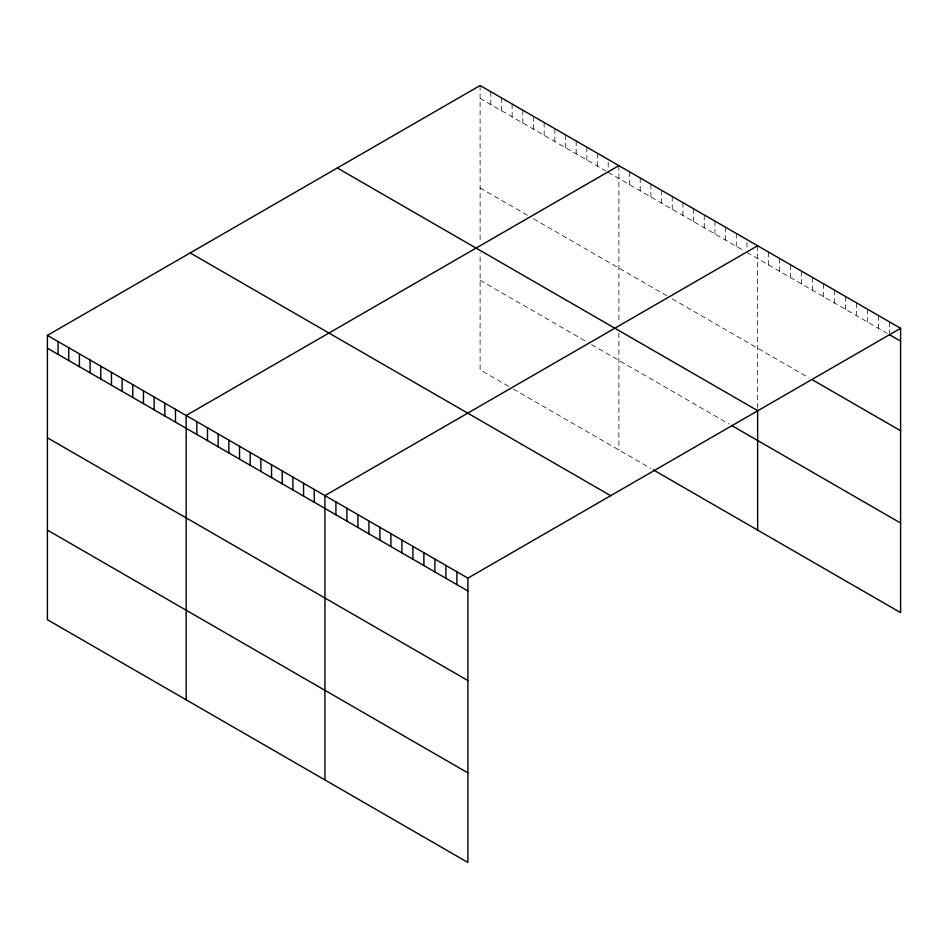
<?xml version="1.0" encoding="UTF-8"?>
<svg xmlns="http://www.w3.org/2000/svg" width="948" height="948" viewBox="0 0 948 948"><rect width="100%" height="100%" fill="white"/><g stroke="black" fill="none" stroke-linecap="round" stroke-linejoin="round"><path stroke-width="0.71" stroke-dasharray="4.74 3.56" d="M480.115 98.367L605.831 170.948M608.201 172.311L744.583 251.054M746.965 252.429L887.162 333.376M480.115 187.965L527.55 215.35M533.487 218.775L669.869 297.518M672.239 298.893L808.952 377.814M480.115 280.276L586.848 341.896M591.599 344.634L729.166 424.064M508.578 386.31L480.115 369.874L480.115 252.867M513.318 389.047L650.897 468.466M889.603 321.953L889.603 333.352M878.606 315.601L878.606 328.435M867.61 309.261L867.61 322.083M856.613 302.91L856.613 315.731M845.616 296.558L845.616 309.38M834.619 290.207L834.619 303.04M823.622 283.855L823.622 296.688M812.626 277.515L812.626 290.337M801.629 271.164L801.629 283.985M790.632 264.812L790.632 277.634M779.623 258.46L779.623 271.294M768.627 252.109L768.627 264.942M757.63 245.769L757.63 408.766M746.965 242.451L746.965 248.151M736.288 233.445L736.288 246.267M725.611 227.271L725.611 240.105M714.934 221.109L714.934 233.943M704.269 214.947L704.269 227.781M693.592 208.785L693.592 221.619M682.915 202.623L682.915 215.457M672.239 196.461L672.239 209.295M661.574 190.299L661.574 203.133M650.897 184.137L650.897 196.971M640.22 177.975L640.22 190.797M629.543 171.813L629.543 184.635M618.878 165.651L618.878 322.889M618.878 332.985L618.878 449.98M608.201 162.345L608.201 169.467M597.524 153.327L597.524 166.149M586.848 147.165L586.848 159.987M576.183 141.003L576.183 153.825M565.506 134.841L565.506 147.663M554.829 128.679L554.829 141.501M544.152 122.517L544.152 135.339M533.487 116.355L533.487 129.177M522.81 110.193L522.81 123.015M512.133 104.031L512.133 116.853M501.456 97.869L501.456 110.691M490.791 91.695L490.791 104.529M480.115 85.533L480.115 242.771"/><path stroke-width="1.42" d="M900.6 328.304L467.885 578.126L467.885 862.467L47.4 619.696L47.4 335.367L480.115 85.533L900.6 328.304L900.6 612.633L653.267 469.841M618.878 165.651L186.163 415.473L186.163 699.814M757.63 245.769L324.927 495.591L324.927 779.92M889.603 334.786L900.6 341.126M812.626 379.935L900.6 430.724M337.322 167.986L757.808 410.745M731.548 425.439L900.6 523.035M190.192 252.926L610.678 495.686M47.4 335.367L467.885 578.126M47.4 348.189L467.885 590.96M47.4 437.786L467.885 680.557M47.4 530.098L467.885 772.869M757.63 410.211L757.63 530.098M456.889 571.774L456.889 584.608M445.892 565.435L445.892 578.256M434.895 559.083L434.895 571.905M423.898 552.731L423.898 565.553M412.901 546.38L412.901 559.213M401.905 540.028L401.905 552.862M390.908 533.688L390.908 546.51M379.911 527.337L379.911 540.159M368.914 520.985L368.914 533.807M357.917 514.634L357.917 527.467M346.921 508.282L346.921 521.116M335.924 501.942L335.924 514.764M314.25 489.429L314.25 502.25M303.573 483.267L303.573 496.088M292.896 477.105L292.896 489.926M282.231 470.943L282.231 483.764M271.555 464.781L271.555 477.602M260.878 458.619L260.878 471.44M250.201 452.457L250.201 465.278M239.536 446.283L239.536 459.116M228.859 440.121L228.859 452.954M218.182 433.959L218.182 446.792M207.505 427.797L207.505 440.63M196.84 421.635L196.84 434.468M175.487 409.311L175.487 422.144M164.81 403.149L164.81 415.982M154.145 396.987L154.145 409.809M143.468 390.825L143.468 403.647M132.791 384.663L132.791 397.485M122.114 378.501L122.114 391.323M111.449 372.339L111.449 385.161M100.772 366.177L100.772 378.999M90.096 360.015L90.096 372.837M79.419 353.853L79.419 366.675M68.754 347.691L68.754 360.513M58.077 341.529L58.077 354.351"/></g></svg>
